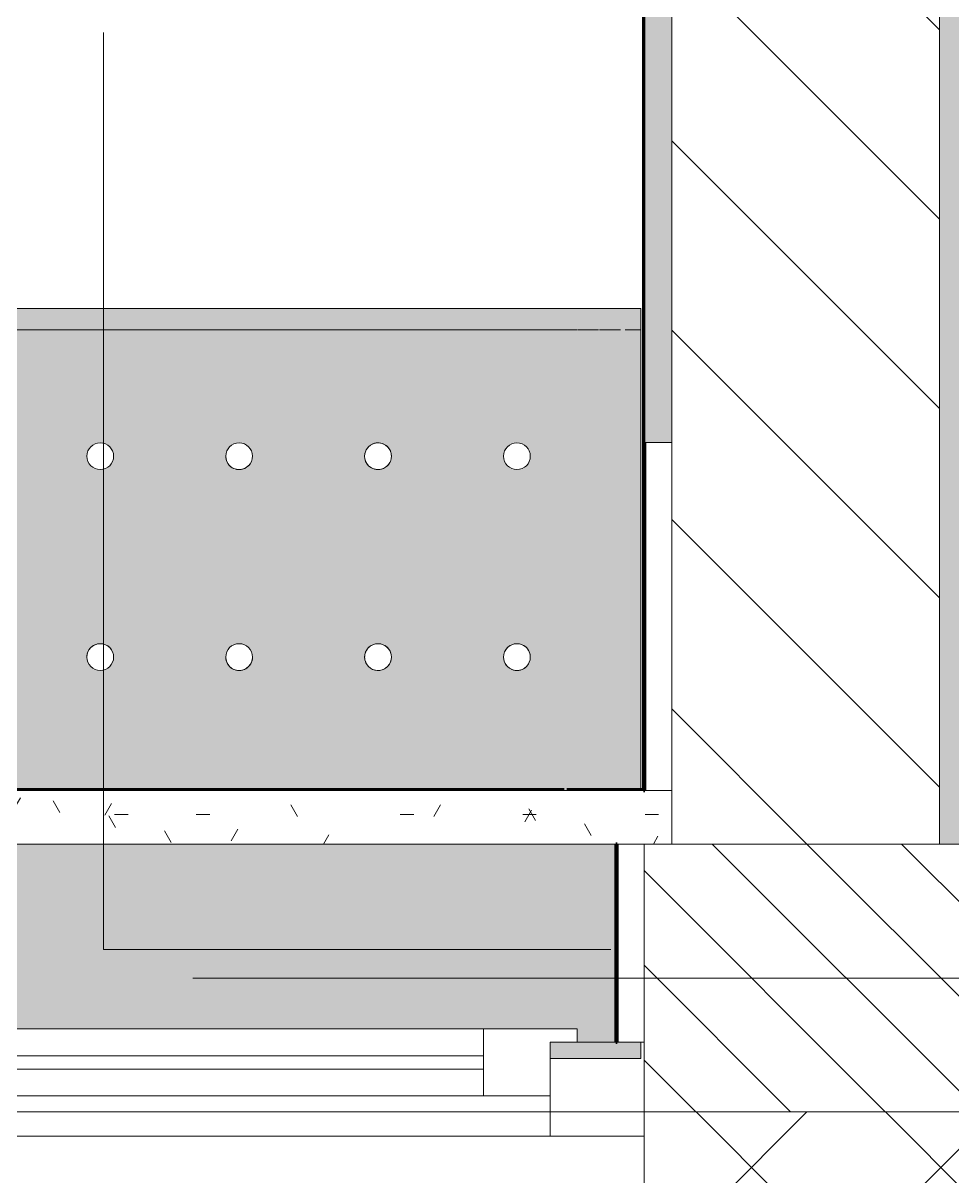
# Model space of a CAD drawing. Header units: millimetres. Extents: x -5426 to 189269, y -8553 to 29000.
# Drawn here: x 24346 to 25041, y -149 to 713 of the extents above; entities that cross this region are included whole.
import ezdxf

# ---------------------------------------------------------------- set-up
doc = ezdxf.new("R2010")
doc.units = ezdxf.units.MM
doc.linetypes.add('Осевая', pattern=[3175, 635, -476.25, 1587.5, -476.25])
for name, color, linetype, lineweight in [('A-GLAZ', 7, 'Continuous', 9), ('A-GLAZ-1', 7, 'Continuous', 13), ('A-WALL', 7, 'Continuous', 9), ('A-WALL-IDEN', 7, 'Continuous', 9), ('I-WALL', 7, 'Continuous', 9), ('Оси-2', 7, 'Осевая', 9)]:
    doc.layers.add(name, color=color, linetype=linetype, lineweight=lineweight)
for name, color, linetype, lineweight, true_color in [('A-WALL-1', 7, 'Continuous', 9, 0xc0c0c0), ('I-WALL-13', 7, 'Continuous', 53, 0xeaa7bf), ('I-WALL-17', 7, 'Continuous', 80, 0xffd2ff), ('I-WALL-3', 7, 'Continuous', 9, 0xc0c0c0), ('I-WALL-6', 7, 'Continuous', 80, 0xff80c0), ('Знаки-2', 9, 'Continuous', 9, 0x808080), ('Знаки-3', 7, 'Continuous', 9, 0xc1bbaf), ('Знаки-5', 7, 'Continuous', 9, 0xaba79f), ('Знаки-6', 7, 'Continuous', 9, 0xccc5b7), ('Знаки-7', 7, 'Continuous', 9, 0xd5cdbe), ('Знаки-8', 7, 'Continuous', 9, 0xd1cabb), ('Знаки-9', 7, 'Continuous', 9, 0xd4ccbd)]:
    doc.layers.add(name, color=color, linetype=linetype, lineweight=lineweight, true_color=true_color)
doc.layers.add('Знаки-4', color=7, linetype='Continuous', lineweight=9, transparency=0.5)
pattern_1 = [(0, (0, 0), (121.92, 30.48), [10.058, -81.382, 10.058, -81.382, -487.68]), (0, (0, 0), (121.92, 30.48), [-182.88, 10.058, -172.822, 10.058, -81.382, -213.36]), (0, (0, 0), (121.92, 30.48), [-457.2, 10.058, -50.902, 10.058, -142.342]), (120, (45.72, 15.24), (-87.356454, 90.345817), [10.058, -81.382, 10.058, -81.382, -487.68]), (120, (45.72, 15.24), (-87.356454, 90.345817), [-182.88, 10.058, -172.822, 10.058, -81.382, -213.36]), (120, (45.72, 15.24), (-87.356454, 90.345817), [-457.2, 10.058, -50.902, 10.058, -142.342]), (240, (60.96, 76.2), (-34.563546, -120.825817), [10.058, -81.382, 10.058, -81.382, -487.68]), (240, (60.96, 76.2), (-34.563546, -120.825817), [-182.88, 10.058, -172.822, 10.058, -81.382, -213.36]), (240, (60.96, 76.2), (-34.563546, -120.825817), [-457.2, 10.058, -50.902, 10.058, -142.342])]

# ---------------------------------------------------------------- blocks, each defined once
blk = doc.blocks.new('120_Окно_СКБ_2Ст - 120_Окно_СКБ_2Ст 2100х2500 _мал створка СЛЕВА_-V23-План отделки стен 3 этажа в осях 1-12')
at = {"layer": 'A-GLAZ'}
for p, q in [((1050, -57), (-1050, -57)), ((-930, -107), (-270, -107)), ((-270, -117), (-930, -117)), ((-1030, -127), (-1000, -127))]:
    blk.add_line(p, q, dxfattribs=at)
at = {"layer": 'A-GLAZ-1'}
for p, q in [((-1050, -127), (-1050, -57)), ((-1050, -57), (-980, -57)), ((-980, -57), (-980, -127)), ((-220, -87), (-980, -87)), ((-980, -87), (-980, -127)), ((-930, -137), (-930, -87)), ((-980, -127), (-1050, -127)), ((-980, -127), (-1000, -127)), ((-1000, -127), (-1000, -137)), ((-1000, -137), (-200, -137)), ((-200, -137), (-1000, -137))]:
    blk.add_line(p, q, dxfattribs=at)
blk = doc.blocks.new('Зашивка радиатора_ с перфорацией М5 - Зашивка радиатора_ с перфорацией М5-V49-План отделки стен 3 этажа в осях 1-12')
at = {"layer": 'Знаки-4'}
h = blk.add_hatch(color=256, dxfattribs=at)
h.paths.add_polyline_path([(1750, 380), (1717.57, 380), (1717.57, 368), (1737.57, 368), (1737.57, 358), (567.57, 358), (567.57, 368), (587.57, 368), (587.57, 380), (517.57, 380), (517.57, 368), (537.57, 368), (537.57, 358), (-262.43, 358), (-262.43, 368), (-242.43, 368), (-242.43, 380), (-310, 380), (-310, 368), (-292.43, 367.3), (-292.43, 220), (1750, 220), (1750, 368)])
h.paths.add_polyline_path([(1537.67, 180), (-310, 180), (-310, -179.94), (1750, -179.94), (1750, 180), (1539.71, 180)])
h.paths.add_polyline_path([(1546.25, 90.35), (1551.25, 89.02), (1554.91, 85.35), (1556.25, 80.35), (1554.91, 75.35), (1551.25, 71.69), (1546.25, 70.35), (1541.25, 71.69), (1537.59, 75.35), (1536.25, 80.35), (1537.59, 85.35), (1541.25, 89.02), (1543.66, 90.01)])
h.paths.add_polyline_path([(1442.5, 90.35), (1447.5, 89.02), (1451.16, 85.35), (1452.5, 80.35), (1451.16, 75.35), (1447.5, 71.69), (1442.5, 70.35), (1437.5, 71.69), (1433.84, 75.35), (1432.5, 80.35), (1433.84, 85.35), (1437.5, 89.02), (1439.91, 90.01)])
h.paths.add_polyline_path([(1338.75, 90.35), (1343.75, 89.02), (1347.41, 85.35), (1348.75, 80.35), (1347.41, 75.35), (1343.75, 71.69), (1338.75, 70.35), (1333.75, 71.69), (1330.09, 75.35), (1328.75, 80.35), (1330.09, 85.35), (1333.75, 89.02), (1336.16, 90.01)])
h.paths.add_polyline_path([(923.75, 90.35), (928.75, 89.02), (932.41, 85.35), (933.75, 80.35), (932.41, 75.35), (928.75, 71.69), (923.75, 70.35), (918.75, 71.69), (915.09, 75.35), (913.75, 80.35), (915.09, 85.35), (918.75, 89.02), (921.16, 90.01)])
h.paths.add_polyline_path([(1027.5, 90.35), (1032.5, 89.02), (1036.16, 85.35), (1037.5, 80.35), (1036.16, 75.35), (1032.5, 71.69), (1027.5, 70.35), (1022.5, 71.69), (1018.84, 75.35), (1017.5, 80.35), (1018.84, 85.35), (1022.5, 89.02), (1024.91, 90.01)])
h.paths.add_polyline_path([(820, 90.35), (825, 89.02), (828.66, 85.35), (830, 80.35), (828.66, 75.35), (825, 71.69), (820, 70.35), (815, 71.69), (811.34, 75.35), (810, 80.35), (811.34, 85.35), (815, 89.02), (817.41, 90.01)])
h.paths.add_polyline_path([(1131.25, 90.35), (1136.25, 89.02), (1139.91, 85.35), (1141.25, 80.35), (1139.91, 75.35), (1136.25, 71.69), (1131.25, 70.35), (1126.25, 71.69), (1122.59, 75.35), (1121.25, 80.35), (1122.59, 85.35), (1126.25, 89.02), (1128.66, 90.01)])
h.paths.add_polyline_path([(1235, 90.35), (1240, 89.02), (1243.66, 85.35), (1245, 80.35), (1243.66, 75.35), (1240, 71.69), (1235, 70.35), (1230, 71.69), (1226.34, 75.35), (1225, 80.35), (1226.52, 85.59), (1230, 89.02), (1232.41, 90.01)])
h.paths.add_polyline_path([(1650, 90.35), (1655, 89.02), (1658.66, 85.35), (1660, 80.35), (1658.66, 75.35), (1655, 71.69), (1650, 70.35), (1645, 71.69), (1641.34, 75.35), (1640, 80.35), (1641.34, 85.35), (1645, 89.02), (1647.41, 90.01)])
h.paths.add_polyline_path([(301.25, 90.35), (306.25, 89.02), (309.91, 85.35), (311.25, 80.35), (309.91, 75.35), (306.25, 71.69), (301.25, 70.35), (296.25, 71.69), (292.59, 75.35), (291.25, 80.35), (292.59, 85.35), (296.25, 89.02), (298.66, 90.01)])
h.paths.add_polyline_path([(405, 90.35), (410, 89.02), (413.66, 85.35), (415, 80.35), (413.66, 75.35), (410, 71.69), (405, 70.35), (400, 71.69), (396.34, 75.35), (395, 80.35), (396.34, 85.35), (400, 89.02), (402.41, 90.01)])
h.paths.add_polyline_path([(93.75, 90.35), (98.75, 89.02), (102.41, 85.35), (103.75, 80.35), (102.41, 75.35), (98.75, 71.69), (93.75, 70.35), (88.75, 71.69), (85.09, 75.35), (83.75, 80.35), (85.09, 85.35), (88.75, 89.02), (91.16, 90.01)])
h.paths.add_polyline_path([(-217.5, 90.35), (-212.5, 89.02), (-208.84, 85.35), (-207.5, 80.35), (-208.84, 75.35), (-212.5, 71.69), (-217.5, 70.35), (-222.5, 71.69), (-226.16, 75.35), (-227.5, 80.35), (-226.16, 85.35), (-222.5, 89.02), (-220.09, 90.01)])
h.paths.add_polyline_path([(-113.75, 90.35), (-108.75, 89.02), (-105.09, 85.35), (-103.75, 80.35), (-105.09, 75.35), (-108.75, 71.69), (-113.75, 70.35), (-118.75, 71.69), (-122.41, 75.35), (-123.75, 80.35), (-122.41, 85.35), (-118.75, 89.02), (-116.34, 90.01)])
h.paths.add_polyline_path([(508.75, 90.35), (513.75, 89.02), (517.41, 85.35), (518.75, 80.35), (517.41, 75.35), (513.75, 71.69), (508.75, 70.35), (503.75, 71.69), (500.09, 75.35), (498.75, 80.35), (500.09, 85.35), (503.75, 89.02), (506.16, 90.01)])
h.paths.add_polyline_path([(-10, 90.35), (-5, 89.02), (-1.34, 85.35), (0, 80.35), (-1.34, 75.35), (-5, 71.69), (-10, 70.35), (-15, 71.69), (-18.66, 75.35), (-20, 80.35), (-18.66, 85.35), (-15, 89.02), (-12.59, 90.01)])
h.paths.add_polyline_path([(716.25, 90.35), (721.25, 89.02), (724.91, 85.35), (726.25, 80.35), (724.91, 75.35), (721.25, 71.69), (716.25, 70.35), (711.25, 71.69), (707.59, 75.35), (706.25, 80.35), (707.59, 85.35), (711.25, 89.02), (713.66, 90.01)])
h.paths.add_polyline_path([(612.5, 90.35), (617.5, 89.02), (621.16, 85.35), (622.5, 80.35), (621.16, 75.35), (617.5, 71.69), (612.5, 70.35), (607.5, 71.69), (603.84, 75.35), (602.5, 80.35), (603.84, 85.35), (607.5, 89.02), (609.91, 90.01)])
h.paths.add_polyline_path([(197.5, 90.35), (202.5, 89.02), (206.16, 85.35), (207.5, 80.35), (206.16, 75.35), (202.5, 71.69), (197.5, 70.35), (192.5, 71.69), (188.84, 75.35), (187.5, 80.35), (188.84, 85.35), (192.5, 89.02), (194.91, 90.01)])
h.paths.add_polyline_path([(1131.25, -59.65), (1136.25, -60.98), (1139.91, -64.65), (1141.25, -69.65), (1139.91, -74.65), (1136.25, -78.31), (1131.25, -79.65), (1126.25, -78.31), (1122.59, -74.65), (1121.25, -69.65), (1122.59, -64.65), (1126.89, -60.72), (1128.66, -59.99)])
h.paths.add_polyline_path([(1338.75, -59.65), (1343.75, -60.98), (1347.41, -64.65), (1348.75, -69.65), (1347.41, -74.65), (1343.75, -78.31), (1338.75, -79.65), (1333.75, -78.31), (1330.09, -74.65), (1328.75, -69.65), (1330.09, -64.65), (1334.39, -60.72), (1336.16, -59.99)])
h.paths.add_polyline_path([(1027.5, -59.65), (1032.5, -60.98), (1036.16, -64.65), (1037.5, -69.65), (1036.16, -74.65), (1032.5, -78.31), (1027.5, -79.65), (1022.5, -78.31), (1018.84, -74.65), (1017.5, -69.65), (1018.84, -64.65), (1023.14, -60.72), (1024.91, -59.99)])
h.paths.add_polyline_path([(820, -59.65), (825, -60.98), (828.66, -64.65), (830, -69.65), (828.66, -74.65), (825, -78.31), (820, -79.65), (815, -78.31), (811.34, -74.65), (810, -69.65), (811.34, -64.65), (815.64, -60.72), (817.41, -59.99)])
h.paths.add_polyline_path([(716.25, -59.65), (721.25, -60.98), (724.91, -64.65), (726.25, -69.65), (724.91, -74.65), (721.25, -78.31), (716.25, -79.65), (711.25, -78.31), (707.59, -74.65), (706.25, -69.65), (707.59, -64.65), (711.89, -60.72), (713.66, -59.99)])
h.paths.add_polyline_path([(1650, -59.65), (1655, -60.98), (1658.66, -64.65), (1660, -69.65), (1658.66, -74.65), (1655, -78.31), (1650, -79.65), (1645, -78.31), (1641.34, -74.65), (1640, -69.65), (1641.34, -64.65), (1645.64, -60.72), (1647.41, -59.99)])
h.paths.add_polyline_path([(923.75, -59.65), (928.75, -60.98), (932.41, -64.65), (933.75, -69.65), (932.41, -74.65), (928.75, -78.31), (923.75, -79.65), (918.75, -78.31), (915.09, -74.65), (913.75, -69.65), (915.09, -64.65), (919.39, -60.72), (921.16, -59.99)])
h.paths.add_polyline_path([(1235, -59.65), (1240, -60.98), (1243.66, -64.65), (1245, -69.65), (1243.66, -74.65), (1240, -78.31), (1235, -79.65), (1230, -78.31), (1226.34, -74.65), (1225, -69.65), (1226.52, -64.41), (1230.64, -60.72), (1232.41, -59.99)])
h.paths.add_polyline_path([(1442.5, -59.65), (1447.5, -60.98), (1451.16, -64.65), (1452.5, -69.65), (1451.16, -74.65), (1447.5, -78.31), (1442.5, -79.65), (1437.5, -78.31), (1433.84, -74.65), (1432.5, -69.65), (1433.84, -64.65), (1438.14, -60.72), (1439.91, -59.99)])
h.paths.add_polyline_path([(1546.25, -59.65), (1551.25, -60.98), (1554.91, -64.65), (1556.25, -69.65), (1554.91, -74.65), (1551.25, -78.31), (1546.25, -79.65), (1541.25, -78.31), (1537.59, -74.65), (1536.25, -69.65), (1537.59, -64.65), (1541.89, -60.72), (1543.66, -59.99)])
h.paths.add_polyline_path([(405, -59.65), (410, -60.98), (413.66, -64.65), (415, -69.65), (413.66, -74.65), (410, -78.31), (404.44, -79.57), (400, -78.31), (396.34, -74.65), (395, -69.65), (396.34, -64.65), (400.64, -60.72), (402.41, -59.99)])
h.paths.add_polyline_path([(-113.75, -59.65), (-108.75, -60.98), (-105.09, -64.65), (-103.75, -69.65), (-105.09, -74.65), (-108.75, -78.31), (-113.75, -79.65), (-118.75, -78.31), (-122.41, -74.65), (-123.75, -69.65), (-122.41, -64.65), (-118.11, -60.72), (-116.34, -59.99)])
h.paths.add_polyline_path([(-217.5, -59.65), (-212.5, -60.98), (-208.84, -64.65), (-207.5, -69.65), (-208.84, -74.65), (-212.5, -78.31), (-217.5, -79.65), (-222.5, -78.31), (-226.16, -74.65), (-227.5, -69.65), (-226.16, -64.65), (-221.86, -60.72), (-220.09, -59.99)])
h.paths.add_polyline_path([(-10, -59.65), (-5, -60.98), (-1.34, -64.65), (0, -69.65), (-1.34, -74.65), (-5, -78.31), (-10, -79.65), (-15, -78.31), (-18.66, -74.65), (-20, -69.65), (-18.66, -64.65), (-14.36, -60.72), (-12.59, -59.99)])
h.paths.add_polyline_path([(93.75, -59.65), (98.75, -60.98), (102.41, -64.65), (103.75, -69.65), (102.41, -74.65), (98.75, -78.31), (93.75, -79.65), (88.75, -78.31), (85.09, -74.65), (83.75, -69.65), (85.09, -64.65), (89.39, -60.72), (91.16, -59.99)])
h.paths.add_polyline_path([(197.5, -59.65), (202.5, -60.98), (206.16, -64.65), (207.5, -69.65), (206.16, -74.65), (202.5, -78.31), (197.5, -79.65), (192.5, -78.31), (188.84, -74.65), (187.5, -69.65), (188.84, -64.65), (193.14, -60.72), (194.91, -59.99)])
h.paths.add_polyline_path([(301.25, -59.65), (306.25, -60.98), (309.91, -64.65), (311.25, -69.65), (309.91, -74.65), (306.25, -78.31), (301.25, -79.65), (296.25, -78.31), (292.59, -74.65), (291.25, -69.65), (292.59, -64.65), (296.89, -60.72), (298.66, -59.99)])
h.paths.add_polyline_path([(612.5, -59.65), (617.5, -60.98), (621.16, -64.65), (622.5, -69.65), (621.16, -74.65), (617.5, -78.31), (612.5, -79.65), (607.5, -78.31), (603.84, -74.65), (602.5, -69.65), (603.84, -64.65), (608.14, -60.72), (609.91, -59.99)])
h.paths.add_polyline_path([(508.75, -59.65), (513.75, -60.98), (517.41, -64.65), (518.75, -69.65), (517.41, -74.65), (513.75, -78.31), (508.75, -79.65), (503.75, -78.31), (500.09, -74.65), (498.75, -69.65), (500.09, -64.65), (504.39, -60.72), (506.16, -59.99)])
for points in [[(1735.6, -163.94), (-310, -163.94), (-310, -179.94), (1750, -179.94), (1750, -163.94), (1736.12, -163.94)], [(-187.07, -163.94), (-200, -164.51), (-199.32, -179.94), (-160, -179.94), (-160.68, -163.94), (-185.18, -163.94)], [(-187.07, -163.94), (-200, -164.51), (-199.32, -179.94), (-160, -179.94), (-160.68, -163.94), (-185.18, -163.94)], [(-187.07, -163.94), (-190, -163.94), (-189.66, -179.94), (-170, -179.94), (-170.34, -163.94), (-185.18, -163.94)], [(-180, -163.94), (-190, -163.94), (-189.66, -179.94), (-170, -179.94), (-170.34, -163.94), (-179.38, -163.94)], [(-65.86, -163.94), (-100, -163.94), (-99.32, -179.94), (-60, -179.94), (-60.68, -163.94), (-62.68, -163.94)], [(-85.18, -163.94), (-100, -163.94), (-99.32, -179.94), (-60, -179.94), (-60.68, -163.94), (-85, -163.94)], [(-70, -163.94), (-90, -163.94), (-89.66, -179.94), (-70, -179.94)], [(-72.93, -163.94), (-90, -163.94), (-89.66, -179.94), (-70, -179.94), (-70.34, -163.94), (-71.34, -163.94)], [(0, -163.94), (0.68, -179.94), (40, -179.94), (39.07, -163.94), (0.68, -163.94)], [(0, -163.94), (0.68, -179.94), (40, -179.94), (39.07, -163.94), (0.68, -163.94)], [(27.07, -163.94), (10, -163.94), (10.34, -179.94), (30, -179.94), (29.66, -163.94), (28.66, -163.94)], [(10.34, -163.94), (10, -163.94), (10.34, -179.94), (30, -179.94), (29.66, -163.94), (11.34, -163.94)], [(125.18, -163.94), (100, -163.94), (100.68, -179.94), (140, -179.94), (139.32, -163.94), (127.07, -163.94)], [(100, -163.94), (100.68, -179.94), (140, -179.94), (139.32, -163.94), (100.68, -163.94)], [(112.93, -163.94), (110, -163.94), (110.34, -179.94), (130, -179.94), (129.66, -163.94), (114.82, -163.94)], [(127.07, -163.94), (110, -163.94), (110.34, -179.94), (130, -179.94), (129.66, -163.94), (128.66, -163.94)]]:
    blk.add_hatch(color=256, dxfattribs=at).paths.add_polyline_path(points)
at = {"layer": 'Знаки-2'}
for p, q in [((-242.43, 380), (-310, 380)), ((-310, 380), (-310, 368)), ((-310, 180), (-310, -179.94)), ((-310, -179.94), (1750, -179.94))]:
    blk.add_line(p, q, dxfattribs=at)
for centre, start, end in [((-217.5, 80.35), 0, 180), ((-113.75, 80.35), 0, 180), ((-10, 80.35), 0, 180), ((93.75, 80.35), 0, 180), ((-217.5, 80.35), 180, 0), ((-113.75, 80.35), 180, 0), ((-10, 80.35), 180, 360), ((93.75, 80.35), 180, 0), ((-217.5, -69.65), 0, 180), ((-113.75, -69.65), 0, 180), ((-10, -69.65), 0, 180), ((93.75, -69.65), 0, 180), ((-217.5, -69.65), 180, 0), ((-113.75, -69.65), 180, 0), ((-10, -69.65), 180, 0), ((93.75, -69.65), 180, 0)]:
    blk.add_arc(centre, 10, start, end, dxfattribs=at)
at = {"layer": 'Знаки-3'}
for p, q in [((-304.93, -163.94), (-310, -163.94)), ((-310, -163.94), (-310, -179.94)), ((-298.26, -163.94), (-304.86, -163.94)), ((-279.21, -163.94), (-294.88, -163.94)), ((-262.71, -163.94), (-278.39, -163.94)), ((-200, -163.94), (-262.14, -163.94)), ((-200, -163.94), (-190, -163.94)), ((-190, -163.94), (-200, -163.94)), ((-190, -163.94), (-180, -163.94)), ((-180, -163.94), (-190, -163.94)), ((-179.37, -163.94), (-170, -163.94)), ((-170, -163.94), (-179.37, -163.94)), ((-170, -163.94), (-162.8, -163.94)), ((-162.8, -163.94), (-170, -163.94)), ((-162.68, -163.94), (-160, -163.94)), ((-160, -163.94), (-162.68, -163.94)), ((-100, -163.94), (-160, -163.94)), ((-100, -163.94), (-60, -163.94)), ((-60, -163.94), (-100, -163.94)), ((0, -163.94), (-60, -163.94)), ((0, -163.94), (40, -163.94)), ((40, -163.94), (0, -163.94)), ((100, -163.94), (40, -163.94)), ((100, -163.94), (110, -163.94)), ((110, -163.94), (100, -163.94)), ((110, -163.94), (130, -163.94)), ((130, -163.94), (110, -163.94)), ((130, -163.94), (140, -163.94)), ((140, -163.94), (130, -163.94)), ((200, -163.94), (140, -163.94)), ((-310, -179.94), (-200, -179.94)), ((-200, -179.94), (-190, -179.94)), ((-190, -179.94), (-200, -179.94)), ((-190, -179.94), (-170, -179.94)), ((-170, -179.94), (-190, -179.94)), ((-170, -179.94), (-160, -179.94)), ((-160, -179.94), (-170, -179.94)), ((-160, -179.94), (-100, -179.94)), ((-100, -179.94), (-60, -179.94)), ((-60, -179.94), (-100, -179.94)), ((-60, -179.94), (0, -179.94)), ((0, -179.94), (40, -179.94)), ((40, -179.94), (0, -179.94)), ((40, -179.94), (100, -179.94)), ((100, -179.94), (110, -179.94)), ((110, -179.94), (100, -179.94)), ((110, -179.94), (130, -179.94)), ((130, -179.94), (110, -179.94)), ((130, -179.94), (140, -179.94)), ((140, -179.94), (130, -179.94)), ((140, -179.94), (200, -179.94))]:
    blk.add_line(p, q, dxfattribs=at)
at = {"layer": 'Знаки-5'}
for p, q in [((-310, 368), (-310, 380)), ((-310, 380), (-242.43, 380)), ((-310, -179.94), (-310, 180)), ((-310, -163.94), (-304.93, -163.94)), ((-310, -163.94), (-310, -179.94)), ((-304.86, -163.94), (-298.26, -163.94)), ((-294.88, -163.94), (-279.21, -163.94)), ((-278.39, -163.94), (-262.71, -163.94)), ((-262.14, -163.94), (1700.94, -163.94)), ((1750, -179.94), (-310, -179.94)), ((1750, -179.94), (-310, -179.94))]:
    blk.add_line(p, q, dxfattribs=at)
for centre, start, end in [((-217.5, 80.35), 120, 150), ((-217.5, 80.35), 105, 120), ((-217.5, 80.35), 90, 105), ((-217.5, 80.35), 75, 90), ((-217.5, 80.35), 0, 75), ((-113.75, 80.35), 15, 180), ((-10, 80.35), 60, 180), ((-10, 80.35), 0, 60), ((93.75, 80.35), 0, 180), ((-217.5, 80.35), 165, 180), ((-217.5, 80.35), 180, 210), ((-217.5, 80.35), 150, 165), ((-217.5, 80.35), 315, 360), ((-113.75, 80.35), 180, 195), ((-113.75, 80.35), 195, 240), ((-113.75, 80.35), 315, 345), ((-113.75, 80.35), 0, 15), ((-113.75, 80.35), 345, 0), ((-10, 80.35), 180, 360), ((93.75, 80.35), 180, 225), ((93.75, 80.35), 255, 360), ((-217.5, 80.35), 210, 240), ((-217.5, 80.35), 240, 270), ((-217.5, 80.35), 270, 285), ((-217.5, 80.35), 285, 315), ((-113.75, 80.35), 240, 255), ((-113.75, 80.35), 255, 270), ((-113.75, 80.35), 270, 285), ((-113.75, 80.35), 285, 300), ((-113.75, 80.35), 300, 315), ((93.75, 80.35), 225, 240), ((93.75, 80.35), 240, 255), ((-217.5, -69.65), 0, 180), ((-113.75, -69.65), 105, 180), ((-113.75, -69.65), 45, 105), ((-10, -69.65), 105, 180), ((-10, -69.65), 0, 105), ((93.75, -69.65), 0, 180), ((-113.75, -69.65), 0, 45), ((-217.5, -69.65), 180, 360), ((-113.75, -69.65), 180, 285), ((-113.75, -69.65), 285, 360), ((-10, -69.65), 180, 360), ((93.75, -69.65), 180, 360)]:
    blk.add_arc(centre, 10, start, end, dxfattribs=at)
at = {"layer": 'Знаки-6'}
for p, q in [((-200, -163.94), (-190, -163.94)), ((-190, -163.94), (-200, -163.94)), ((-188.72, -163.94), (-185.18, -163.94)), ((-185.18, -163.94), (-188.72, -163.94)), ((-185, -163.94), (-180, -163.94)), ((-180, -163.94), (-185, -163.94)), ((-179.37, -163.94), (-175, -163.94)), ((-175, -163.94), (-179.37, -163.94)), ((-174.82, -163.94), (-171.28, -163.94)), ((-171.28, -163.94), (-174.82, -163.94)), ((-170, -163.94), (-162.8, -163.94)), ((-162.8, -163.94), (-170, -163.94)), ((-162.68, -163.94), (-160, -163.94)), ((-160, -163.94), (-162.68, -163.94)), ((-100, -163.94), (-90, -163.94)), ((-90, -163.94), (-100, -163.94)), ((-90, -163.94), (-85.19, -163.94)), ((-85.19, -163.94), (-90, -163.94)), ((-85, -163.94), (-75, -163.94)), ((-75, -163.94), (-85, -163.94)), ((-74.81, -163.94), (-70, -163.94)), ((-70, -163.94), (-74.81, -163.94)), ((-70, -163.94), (-60, -163.94)), ((-60, -163.94), (-70, -163.94)), ((0, -163.94), (10, -163.94)), ((10, -163.94), (0, -163.94)), ((10, -163.94), (14.81, -163.94)), ((14.81, -163.94), (10, -163.94)), ((15, -163.94), (25, -163.94)), ((25, -163.94), (15, -163.94)), ((25.19, -163.94), (30, -163.94)), ((30, -163.94), (25.19, -163.94)), ((30, -163.94), (40, -163.94)), ((40, -163.94), (30, -163.94)), ((100, -163.94), (110, -163.94)), ((110, -163.94), (100, -163.94)), ((111.28, -163.94), (114.82, -163.94)), ((114.82, -163.94), (111.28, -163.94)), ((115, -163.94), (125, -163.94)), ((125, -163.94), (115, -163.94)), ((125.18, -163.94), (128.72, -163.94)), ((128.72, -163.94), (125.18, -163.94)), ((130, -163.94), (140, -163.94)), ((140, -163.94), (130, -163.94)), ((-200, -179.94), (-190, -179.94)), ((-190, -179.94), (-200, -179.94)), ((-188.72, -179.94), (-185.18, -179.94)), ((-185.18, -179.94), (-188.72, -179.94)), ((-185, -179.94), (-175, -179.94)), ((-175, -179.94), (-185, -179.94)), ((-174.82, -179.94), (-171.28, -179.94)), ((-171.28, -179.94), (-174.82, -179.94)), ((-170, -179.94), (-160, -179.94)), ((-160, -179.94), (-170, -179.94)), ((-100, -179.94), (-90, -179.94)), ((-90, -179.94), (-100, -179.94)), ((-90, -179.94), (-85.19, -179.94)), ((-85.19, -179.94), (-90, -179.94)), ((-85, -179.94), (-75, -179.94)), ((-75, -179.94), (-85, -179.94)), ((-74.81, -179.94), (-70, -179.94)), ((-70, -179.94), (-74.81, -179.94)), ((-70, -179.94), (-60, -179.94)), ((-60, -179.94), (-70, -179.94)), ((0, -179.94), (10, -179.94)), ((10, -179.94), (0, -179.94)), ((10, -179.94), (14.81, -179.94)), ((14.81, -179.94), (10, -179.94)), ((15, -179.94), (25, -179.94)), ((25, -179.94), (15, -179.94)), ((25.19, -179.94), (30, -179.94)), ((30, -179.94), (25.19, -179.94)), ((30, -179.94), (40, -179.94)), ((40, -179.94), (30, -179.94)), ((100, -179.94), (100.68, -179.94)), ((110, -179.94), (100, -179.94)), ((100.68, -179.94), (102.68, -179.94)), ((102.68, -179.94), (110, -179.94)), ((111.28, -179.94), (114.82, -179.94)), ((114.82, -179.94), (111.28, -179.94)), ((115, -179.94), (125, -179.94)), ((125, -179.94), (115, -179.94)), ((125.18, -179.94), (128.72, -179.94)), ((128.72, -179.94), (125.18, -179.94)), ((130, -179.94), (140, -179.94)), ((140, -179.94), (130, -179.94))]:
    blk.add_line(p, q, dxfattribs=at)
at = {"layer": 'Знаки-7'}
for p, q in [((-185.18, -163.94), (-188.66, -163.94)), ((-180, -163.94), (-185, -163.94)), ((-175, -163.94), (-179.38, -163.94)), ((-171.34, -163.94), (-174.82, -163.94)), ((-85.18, -163.94), (-88.66, -163.94)), ((-75, -163.94), (-85, -163.94)), ((-71.34, -163.94), (-74.82, -163.94)), ((14.82, -163.94), (11.34, -163.94)), ((25, -163.94), (15, -163.94)), ((28.66, -163.94), (25.18, -163.94)), ((114.82, -163.94), (111.34, -163.94)), ((125, -163.94), (115, -163.94)), ((128.66, -163.94), (125.18, -163.94)), ((-188.66, -179.94), (-185.18, -179.94)), ((-185, -179.94), (-175, -179.94)), ((-174.82, -179.94), (-171.34, -179.94)), ((-88.66, -179.94), (-85.18, -179.94)), ((-85, -179.94), (-75, -179.94)), ((-74.82, -179.94), (-71.34, -179.94)), ((11.34, -179.94), (14.82, -179.94)), ((15, -179.94), (25, -179.94)), ((25.18, -179.94), (28.66, -179.94)), ((111.34, -179.94), (114.82, -179.94)), ((115, -179.94), (125, -179.94)), ((125.18, -179.94), (128.66, -179.94))]:
    blk.add_line(p, q, dxfattribs=at)
at = {"layer": 'Знаки-8'}
for p, q in [((-190, -163.94), (-199.32, -163.94)), ((-190, -163.94), (-187.07, -163.94)), ((-187.07, -163.94), (-190, -163.94)), ((-187.07, -163.94), (-185.19, -163.94)), ((-185.19, -163.94), (-187.07, -163.94)), ((-185, -163.94), (-182.59, -163.94)), ((-180, -163.94), (-185, -163.94)), ((-182.59, -163.94), (-180, -163.94)), ((-179.37, -163.94), (-175, -163.94)), ((-177.41, -163.94), (-179.37, -163.94)), ((-175, -163.94), (-177.41, -163.94)), ((-174.81, -163.94), (-170, -163.94)), ((-170, -163.94), (-174.81, -163.94)), ((-162.83, -163.94), (-170, -163.94)), ((-160.68, -163.94), (-162.68, -163.94)), ((-90, -163.94), (-99.32, -163.94)), ((-90, -163.94), (-85.19, -163.94)), ((-85.19, -163.94), (-90, -163.94)), ((-85, -163.94), (-75, -163.94)), ((-75, -163.94), (-85, -163.94)), ((-74.81, -163.94), (-70, -163.94)), ((-70.34, -163.94), (-74.81, -163.94)), ((-70, -163.94), (-70.34, -163.94)), ((-60.68, -163.94), (-70, -163.94)), ((10, -163.94), (0.68, -163.94)), ((11.28, -163.94), (14.82, -163.94)), ((14.82, -163.94), (11.28, -163.94)), ((15, -163.94), (25, -163.94)), ((25, -163.94), (15, -163.94)), ((25.18, -163.94), (28.72, -163.94)), ((28.72, -163.94), (25.18, -163.94)), ((39.07, -163.94), (30, -163.94)), ((110, -163.94), (100.68, -163.94)), ((110, -163.94), (114.81, -163.94)), ((114.81, -163.94), (110, -163.94)), ((115, -163.94), (125, -163.94)), ((122.59, -163.94), (115, -163.94)), ((125, -163.94), (122.59, -163.94)), ((125.19, -163.94), (127.07, -163.94)), ((130, -163.94), (125.19, -163.94)), ((127.07, -163.94), (130, -163.94)), ((139.32, -163.94), (130.41, -163.94)), ((-199.32, -179.94), (-190, -179.94)), ((-190, -179.94), (-185.19, -179.94)), ((-188.66, -179.94), (-190, -179.94)), ((-185.19, -179.94), (-188.66, -179.94)), ((-185, -179.94), (-177.41, -179.94)), ((-182.59, -179.94), (-185, -179.94)), ((-175, -179.94), (-182.59, -179.94)), ((-177.41, -179.94), (-175, -179.94)), ((-174.81, -179.94), (-171.34, -179.94)), ((-170.34, -179.94), (-174.81, -179.94)), ((-171.34, -179.94), (-170, -179.94)), ((-170, -179.94), (-170.34, -179.94)), ((-170, -179.94), (-160.68, -179.94)), ((-99.32, -179.94), (-90, -179.94)), ((-90, -179.94), (-89.66, -179.94)), ((-87.07, -179.94), (-90, -179.94)), ((-89.66, -179.94), (-85.19, -179.94)), ((-85.19, -179.94), (-87.07, -179.94)), ((-85, -179.94), (-77.41, -179.94)), ((-82.59, -179.94), (-85, -179.94)), ((-75, -179.94), (-82.59, -179.94)), ((-77.41, -179.94), (-75, -179.94)), ((-74.81, -179.94), (-70.34, -179.94)), ((-70.34, -179.94), (-74.81, -179.94)), ((-70.34, -179.94), (-70, -179.94)), ((-70, -179.94), (-70.34, -179.94)), ((-70, -179.94), (-60.68, -179.94)), ((0.68, -179.94), (10, -179.94)), ((11.28, -179.94), (14.82, -179.94)), ((14.82, -179.94), (11.28, -179.94)), ((15, -179.94), (25, -179.94)), ((25, -179.94), (15, -179.94)), ((25.18, -179.94), (28.72, -179.94)), ((28.72, -179.94), (25.18, -179.94)), ((30, -179.94), (39.07, -179.94)), ((100.68, -179.94), (110, -179.94)), ((110, -179.94), (111.34, -179.94)), ((112.93, -179.94), (110, -179.94)), ((111.34, -179.94), (114.81, -179.94)), ((114.81, -179.94), (112.93, -179.94)), ((115, -179.94), (117.41, -179.94)), ((122.59, -179.94), (115, -179.94)), ((117.41, -179.94), (125, -179.94)), ((125, -179.94), (122.59, -179.94)), ((125.19, -179.94), (127.07, -179.94)), ((128.66, -179.94), (125.19, -179.94)), ((127.07, -179.94), (128.66, -179.94)), ((128.66, -179.94), (129.66, -179.94)), ((130, -179.94), (128.66, -179.94)), ((129.66, -179.94), (130, -179.94)), ((130.41, -179.94), (139.32, -179.94))]:
    blk.add_line(p, q, dxfattribs=at)
at = {"layer": 'Знаки-9'}
for p, q in [((-188.72, -163.94), (-185.18, -163.94)), ((-185.18, -163.94), (-188.72, -163.94)), ((-185, -163.94), (-180, -163.94)), ((-180, -163.94), (-185, -163.94)), ((-179.37, -163.94), (-175, -163.94)), ((-175, -163.94), (-179.37, -163.94)), ((-174.82, -163.94), (-171.28, -163.94)), ((-171.28, -163.94), (-174.82, -163.94)), ((-88.72, -163.94), (-85.18, -163.94)), ((-85.18, -163.94), (-88.72, -163.94)), ((-85, -163.94), (-75, -163.94)), ((-75, -163.94), (-85, -163.94)), ((-74.82, -163.94), (-71.28, -163.94)), ((-71.28, -163.94), (-74.82, -163.94)), ((10, -163.94), (14.81, -163.94)), ((14.81, -163.94), (10, -163.94)), ((15, -163.94), (25, -163.94)), ((17.41, -163.94), (15, -163.94)), ((25, -163.94), (17.41, -163.94)), ((25.19, -163.94), (30, -163.94)), ((27.07, -163.94), (25.19, -163.94)), ((30, -163.94), (27.07, -163.94)), ((111.28, -163.94), (114.82, -163.94)), ((114.82, -163.94), (111.28, -163.94)), ((115, -163.94), (125, -163.94)), ((125, -163.94), (115, -163.94)), ((125.18, -163.94), (128.72, -163.94)), ((128.72, -163.94), (125.18, -163.94)), ((-188.72, -179.94), (-185.18, -179.94)), ((-185.18, -179.94), (-188.72, -179.94)), ((-185, -179.94), (-175, -179.94)), ((-175, -179.94), (-185, -179.94)), ((-174.82, -179.94), (-171.28, -179.94)), ((-171.28, -179.94), (-174.82, -179.94)), ((-88.72, -179.94), (-85.18, -179.94)), ((-85.18, -179.94), (-88.72, -179.94)), ((-85, -179.94), (-80, -179.94)), ((-80, -179.94), (-85, -179.94)), ((-80, -179.94), (-75, -179.94)), ((-75, -179.94), (-80, -179.94)), ((-74.82, -179.94), (-71.28, -179.94)), ((-71.28, -179.94), (-74.82, -179.94)), ((10, -179.94), (11.34, -179.94)), ((10.34, -179.94), (10, -179.94)), ((11.34, -179.94), (10.34, -179.94)), ((11.34, -179.94), (14.81, -179.94)), ((12.93, -179.94), (11.34, -179.94)), ((14.81, -179.94), (12.93, -179.94)), ((15, -179.94), (17.41, -179.94)), ((17.41, -179.94), (15, -179.94)), ((17.41, -179.94), (25, -179.94)), ((25, -179.94), (17.41, -179.94)), ((25.19, -179.94), (29.66, -179.94)), ((28.66, -179.94), (25.19, -179.94)), ((30, -179.94), (28.66, -179.94)), ((29.66, -179.94), (30, -179.94)), ((111.28, -179.94), (114.82, -179.94)), ((114.82, -179.94), (111.28, -179.94)), ((115, -179.94), (120, -179.94)), ((120, -179.94), (115, -179.94)), ((120, -179.94), (125, -179.94)), ((125, -179.94), (120, -179.94)), ((125.18, -179.94), (128.72, -179.94)), ((128.72, -179.94), (125.18, -179.94))]:
    blk.add_line(p, q, dxfattribs=at)

msp = doc.modelspace()

# ---------------------------------------------------------------- hatches: boundary and pattern name
at = {"layer": 'A-WALL'}
h = msp.add_hatch(dxfattribs=at)
h.set_pattern_fill('FP_9', color=256, style=0, pattern_type=2)
h.set_pattern_definition([(135, (0, 0), (-35.35534, -35.35534), [])])
h.paths.add_polyline_path([(38540, -100), (38540, 100), (38490, 100), (38490, -100)])
h.paths.add_polyline_path([(37990, -100), (37990, 100), (37423, 100), (37423, -100), (37885.81, -100)])
h.paths.add_polyline_path([(33866.75, -100), (33870, -100), (33870, 100), (33610, 100), (33610, -100)])
h.paths.add_polyline_path([(32110, -100), (32110, 100), (30882.83, 100), (30882.83, -100), (32039.9, -100)])
h.paths.add_polyline_path([(35970, -100), (36523, -100), (36523, 100), (35970, 100), (35970, 22.22)])
h.paths.add_polyline_path([(25097.89, -100), (25560, -100), (25560, 100), (24810, 100), (24810, -100)])
h.paths.add_polyline_path([(21610, -100), (21910, -100), (21910, 100), (21610, 100), (21610, 22.22)])
h.paths.add_polyline_path([(20710, -100), (20710, 100), (19360, 100), (19360, -100), (20348.09, -100)])
h.paths.add_polyline_path([(26160, -100), (26409.74, -100), (26409.74, 100), (26160, 100), (26160, -41.22)])
h.paths.add_polyline_path([(22510, -100), (22710, -100), (22710, 100), (22510, 100), (22510, -50)])
h.paths.add_polyline_path([(29982.83, -100), (29982.83, 100), (29809.74, 100), (29809.74, -100), (29847.69, -100)])
h.paths.add_polyline_path([(12160, -100), (12160, 100), (12010, 100), (12010, -100)])
h.paths.add_polyline_path([(10483.13, -100), (11110, -100), (11110, 100), (10359.74, 100), (10359.74, -100)])
h.paths.add_polyline_path([(14860, -100), (15610, -100), (15610, 100), (14860, 100), (14860, 22.22)])
h.paths.add_polyline_path([(16510, -100), (17260, -100), (17260, 100), (16510, 100), (16510, 22.22)])
h.paths.add_polyline_path([(7660, -100), (7660, 100), (6830, 100), (6830, -100), (7194.81, -100)])
h = msp.add_hatch(dxfattribs=at)
h.set_pattern_fill('FP_11', color=256, style=0, pattern_type=2)
h.set_pattern_definition([(45, (0, 0), (-70.71068, 70.71068), []), (135, (0, 0), (-70.71068, -70.71068), [])])
h.paths.add_polyline_path([(35970, -250), (36523, -250), (36523, -100), (35970, -100), (35970, -216.78)])
h.paths.add_polyline_path([(33870, -250), (33870, -100), (33010, -100), (33010, -250), (33501.38, -250)])
h.paths.add_polyline_path([(32039.9, -250), (32110, -250), (32110, -100), (30882.83, -100), (30882.83, -250), (31309.16, -250)])
h.paths.add_polyline_path([(38987.65, -250), (38987.65, -100), (37423, -100), (37423, -250), (38616.55, -250)])
h.paths.add_polyline_path([(29982.83, -250), (29982.83, -100), (29209.74, -100), (29209.74, -250), (29847.69, -250)])
h.paths.add_polyline_path([(21809.57, -250), (22710, -250), (22710, -100), (21610, -100), (21610, -250)])
h.paths.add_polyline_path([(26194, -250), (26409.74, -250), (26409.74, -100), (24810, -100), (24810, -250), (25463.26, -250)])
h.paths.add_polyline_path([(15610, -250), (15610, -100), (14860, -100), (14860, -250), (15232.93, -250)])
h.paths.add_polyline_path([(12760, -250), (12760, -100), (12010, -100), (12010, -250), (12309.97, -250)])
h.paths.add_polyline_path([(20710, -250), (20710, -100), (19360, -100), (19360, -250), (20348.09, -250)])
h.paths.add_polyline_path([(16510, -250), (17260, -250), (17260, -100), (16510, -100), (16510, -216.78)])
h.paths.add_polyline_path([(8259.74, -250), (8259.74, -100), (6830, -100), (6830, -250), (7925.55, -250)])
h.paths.add_polyline_path([(11110, -250), (11110, -100), (10359.74, -100), (10359.74, -250), (10848.5, -250)])
h.paths.add_polyline_path([(3730, -250), (3730, -100), (-260, -100), (-260, -250), (3541.12, -250)])
at = {"layer": 'I-WALL'}
h = msp.add_hatch(dxfattribs=at)
h.set_pattern_fill('FP_36', color=256, style=0, pattern_type=2)
h.set_pattern_definition(pattern_1)
h.paths.add_polyline_path([(24830.71, 400), (24830.71, 7700), (24810.71, 7700), (24810.71, 400)])
h = msp.add_hatch(dxfattribs=at)
h.set_pattern_fill('FP_10', color=256, style=0, pattern_type=2)
h.set_pattern_definition([(135, (0, 0), (-70.71068, -70.71068), [])])
h.paths.add_polyline_path([(24830.71, 100), (25030.71, 100), (25030.71, 7700), (24830.71, 7700), (24830.71, 140)])
h = msp.add_hatch(dxfattribs=at)
h.set_pattern_fill('FP_36', color=256, style=0, pattern_type=2)
h.set_pattern_definition(pattern_1)
h.paths.add_polyline_path([(25030.71, 100), (25050.71, 100), (25050.71, 6800), (25030.71, 6800), (25030.71, 261.22)])
h = msp.add_hatch(dxfattribs=at)
h.set_pattern_fill('FP_36', color=256, style=0, pattern_type=2)
h.set_pattern_definition(pattern_1)
h.paths.add_polyline_path([(24549.84, 100), (24830.71, 100), (24830.71, 140), (22530, 140), (22530, 100), (24367.15, 100)])
h = msp.add_hatch(dxfattribs=at)
h.set_pattern_fill('FP_36', color=256, style=0, pattern_type=2)
h.set_pattern_definition(pattern_1)
h.paths.add_polyline_path([(24790, -48), (24810, -48), (24810, 100), (24790, 100), (24790, 22.22)])

# ---------------------------------------------------------------- linework, layer by layer
at = {"layer": 'A-WALL'}
for p, q in [((24810.71, 7680), (24810.71, 400)), ((25030.71, 6900), (25030.71, 100)), ((24830.71, 100), (24830.71, 140)), ((24810, 100), (24830.71, 100)), ((24810, 100), (25560, 100))]:
    msp.add_line(p, q, dxfattribs=at)
at = {"layer": 'A-WALL-1'}
for p, q in [((24810, -48), (24810, -258)), ((22510, -100), (25560, -100))]:
    msp.add_line(p, q, dxfattribs=at)
at = {"layer": 'A-WALL-IDEN'}
for p, q in [((24406.18, 21.25), (24406.18, 706.12)), ((24785.21, 21.25), (24406.18, 21.25))]:
    msp.add_line(p, q, dxfattribs=at)
at = {"layer": 'I-WALL-13'}
for p, q in [((22808.7, 141), (24750.37, 141)), ((24752.23, 141), (24810.71, 141))]:
    msp.add_line(p, q, dxfattribs=at)
at = {"layer": 'I-WALL-17'}
for p, q in [((24790, 100), (24789, 100)), ((24789, 100), (24789, -48)), ((24790, -48), (24790, 100)), ((24789, -48), (24790, -48))]:
    msp.add_line(p, q, dxfattribs=at)
at = {"layer": 'I-WALL-3'}
for p, q in [((24830.71, 140), (24830.71, 7700)), ((24810.71, 400), (24830.71, 400)), ((24830.71, 140), (22710, 140)), ((24810, 100), (22731, 100)), ((24810, -48), (24810, 100)), ((24790, -48), (24810, -48))]:
    msp.add_line(p, q, dxfattribs=at)
at = {"layer": 'I-WALL-6'}
for p, q in [((24809.71, 7679), (24809.71, 140)), ((24810.71, 140), (24810.71, 400)), ((24809.71, 140), (24810.71, 140))]:
    msp.add_line(p, q, dxfattribs=at)
at = {"layer": 'Оси-2'}
msp.add_line((-2038.22, 0), (36260, 0), dxfattribs=at)

# ---------------------------------------------------------------- block references
at = {"layer": 'A-GLAZ', "rotation": 180}
msp.add_blockref('120_Окно_СКБ_2Ст - 120_Окно_СКБ_2Ст 2100х2500 _мал створка СЛЕВА_-V23-План отделки стен 3 этажа в осях 1-12', (23760, -175), dxfattribs=at)
at = {"layer": 'Знаки-3', "rotation": 180}
msp.add_blockref('Зашивка радиатора_ с перфорацией М5 - Зашивка радиатора_ с перфорацией М5-V49-План отделки стен 3 этажа в осях 1-12', (24497.57, 320), dxfattribs=at)

doc.saveas('drawing.dxf')
